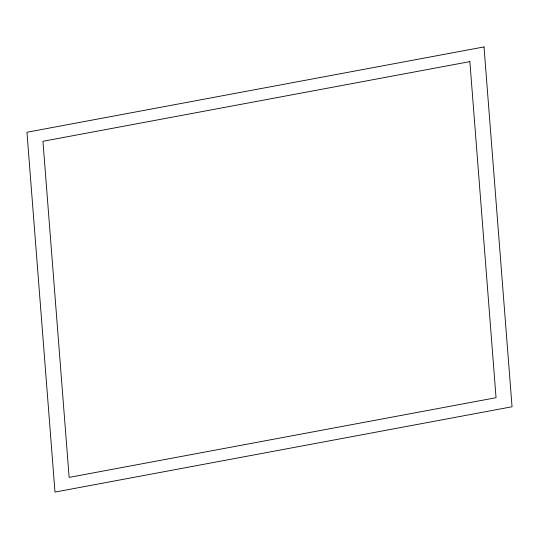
<?xml version="1.0" encoding="UTF-8"?>
<svg xmlns="http://www.w3.org/2000/svg" width="539" height="539" viewBox="0 0 539 539"><rect width="100%" height="100%" fill="white"/><g stroke="black" fill="none" stroke-linecap="round" stroke-linejoin="round"><path stroke-width="0.81" d="M484.009 46.927L26.95 132.244L54.991 492.073L512.05 406.756L484.009 46.927M469.867 61.608L42.945 141.292L69.133 477.392L496.055 397.708L469.867 61.608"/></g></svg>
